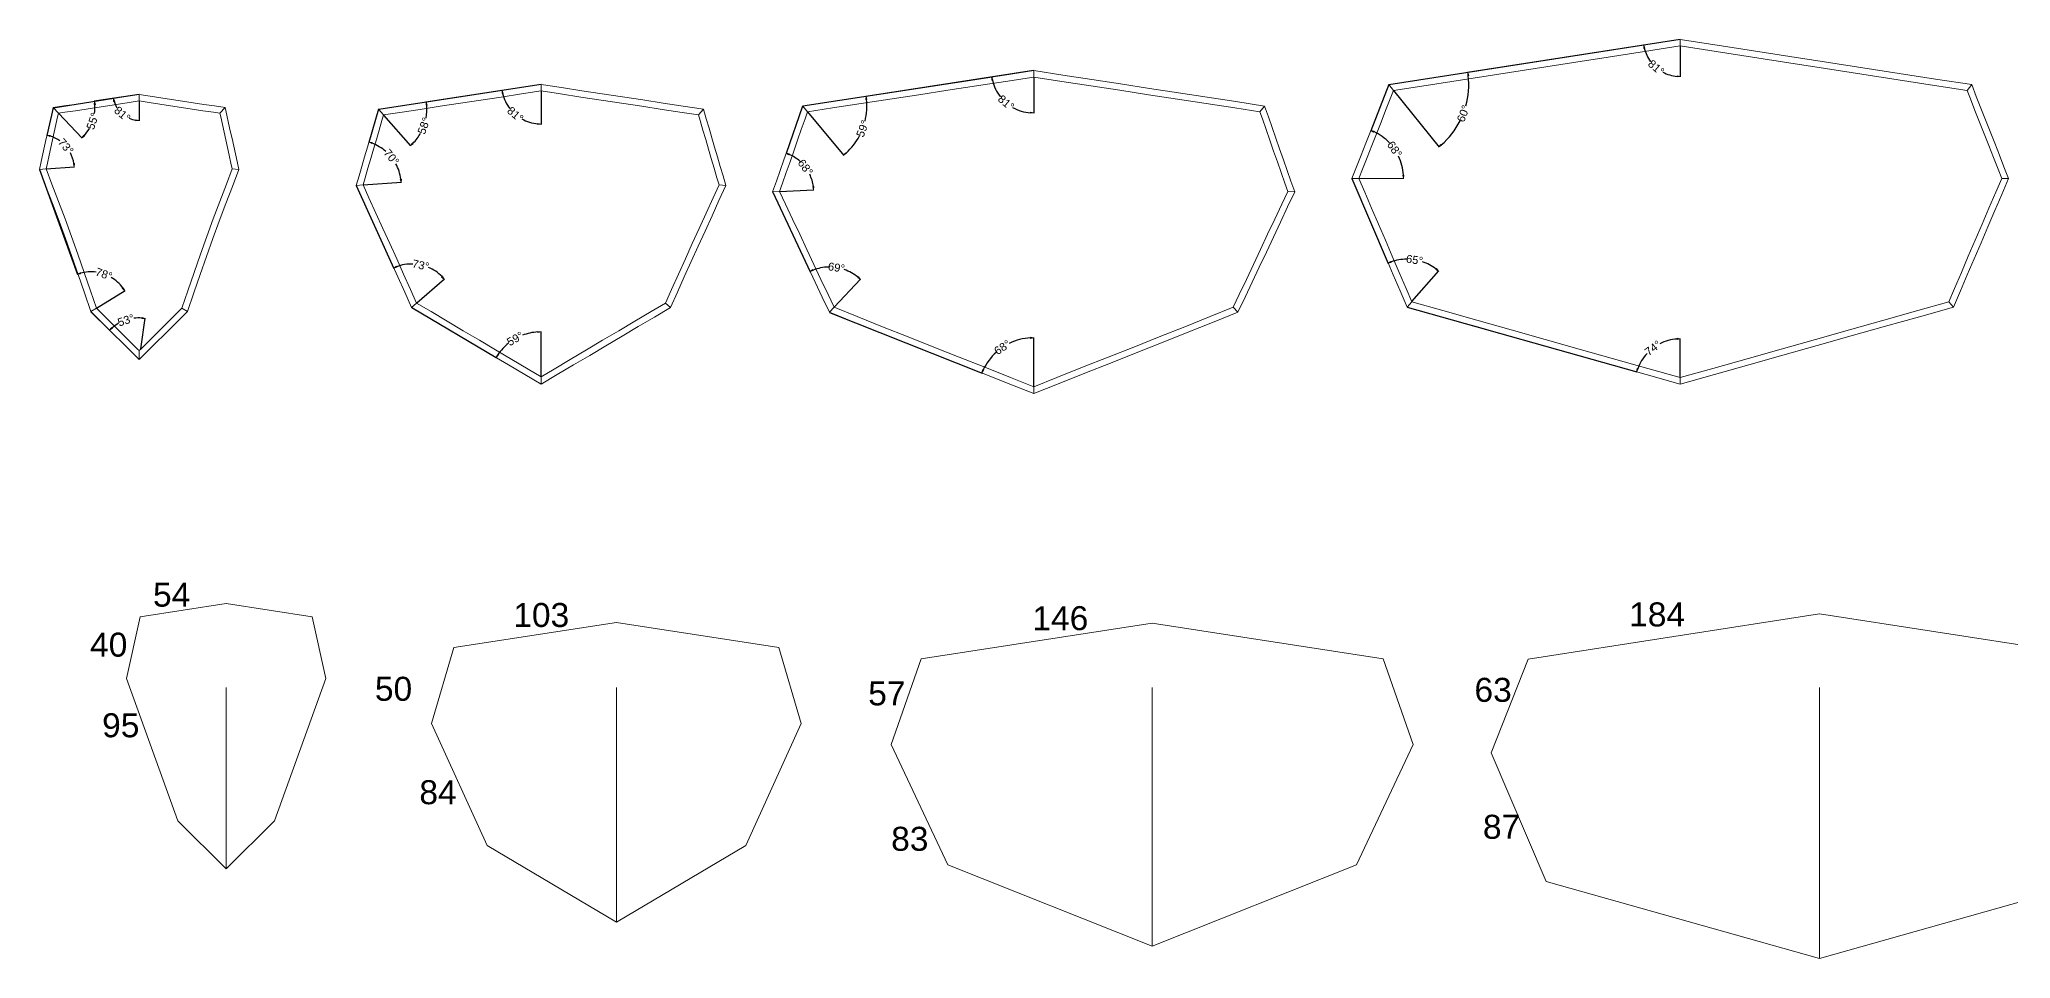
# Model space of a CAD drawing. Header units: millimetres. Extents: x -751 to 39822, y -9875 to 9310.
# Drawn here: x -596 to 636, y 1809 to 2383 of the extents above; entities that cross this region are included whole.
import ezdxf
from ezdxf.enums import TextEntityAlignment as Align

# ---------------------------------------------------------------- set-up
doc = ezdxf.new("R2010")
doc.units = ezdxf.units.MM
doc.header["$MEASUREMENT"] = 0
doc.header["$PDSIZE"] = -5
doc.layers.get('0').update_dxf_attribs({"lineweight": 0})
doc.layers.get('Defpoints').update_dxf_attribs({"lineweight": 0})
doc.layers.add('l', color=3, linetype='Continuous', lineweight=0)
doc.styles.get("Standard").update_dxf_attribs({"font": 'arial.ttf'})
doc.dimstyles.new('angle', dxfattribs={"dimtxt": 5, "dimasz": 2, "dimexe": 0.2, "dimexo": 0.05, "dimgap": 0.09, "dimtad": 0, "dimdec": 4, "dimzin": 0, "dimdsep": 46, "dimtxsty": 'Standard', "dimblk": 'VDDIM_DEFAULT', "dimcen": 0.09, "dimclre": 256, "dimclrt": 256, "dimadec": 0, "dimazin": 0, "dimtfac": 1, "dimtdec": 4, "dimtix": 1, "dimtmove": 0, "dimatfit": 3, "dimfxl": 1, "dimtolj": 1, "dimtzin": 0, "dimarcsym": 0})

# ---------------------------------------------------------------- blocks, each defined once
blk = doc.blocks.new('VDDIM_DEFAULT')
at = {"linetype": 'Continuous'}
blk.add_hatch(color=0, dxfattribs=at).paths.add_polyline_path([(0, 0), (-1, -0.1665), (-1, 0.1665)], flags=0)
at = {"color": 0, "linetype": 'Continuous'}
blk.add_lwpolyline([(0, 0), (-1, -0.1665), (-1, 0.1665), (0, 0)], dxfattribs=at)
blk = doc.blocks.new('*D886')
at = {"lineweight": -2}
for p, q in [((259.1, 2216), (402.7, 2175.5)), ((429.8, 2172), (429.8, 2196.4))]:
    blk.add_line(p, q, dxfattribs=at)
at = {"color": 0, "lineweight": -2}
for start, end in [(94.0433, 117.0277), (137.213, 160.1974)]:
    blk.add_arc((429.8, 2167.8), 28.3, start, end, dxfattribs=at)
at = {"layer": 'Defpoints', "color": 0}
for p in [(259, 2216), (417.9, 2193.6), (429.8, 2172), (429.8, 2167.8)]:
    blk.add_point(p, dxfattribs=at)
at = {"color": 0, "lineweight": -2, "xscale": 2, "yscale": 2, "zscale": 2}
for p, rotation in [((429.8, 2196.2), 2.021666070224687), ((402.5, 2175.5), 252.2190485807874)]:
    blk.add_blockref('VDDIM_DEFAULT', p, dxfattribs=dict(at, rotation=rotation))
at = {"insert": (412.7, 2190.4), "char_height": 5, "attachment_point": 5, "rotation": 37.1204}
blk.add_mtext('\\A1;74%%d', dxfattribs=at)
blk = doc.blocks.new('*D887')
at = {"lineweight": -2}
for p, q in [((224.6, 2296.3), (247.3, 2243.3)), ((262, 2219.4), (278.9, 2238.6))]:
    blk.add_line(p, q, dxfattribs=at)
at = {"color": 0, "lineweight": -2}
for start, end in [(90.5693, 109.3514), (52.5159, 71.2979)]:
    blk.add_arc((259, 2216), 29.9, start, end, dxfattribs=at)
at = {"layer": 'Defpoints', "color": 0}
for p in [(224.6, 2296.3), (269.1, 2244.1), (261.9, 2219.3), (259, 2216)]:
    blk.add_point(p, dxfattribs=at)
at = {"color": 0, "lineweight": -2, "xscale": 2, "yscale": 2, "zscale": 2}
for p, rotation in [((247.2, 2243.5), 201.2688257662726), ((278.7, 2238.5), 320.5984227469011)]:
    blk.add_blockref('VDDIM_DEFAULT', p, dxfattribs=dict(at, rotation=rotation))
at = {"insert": (263.7, 2245.5), "char_height": 5, "attachment_point": 5, "rotation": 350.9336}
blk.add_mtext('\\A1;65%%d', dxfattribs=at)
blk = doc.blocks.new('*D888')
at = {"lineweight": -2}
for p, q in [((247.6, 2355), (236.3, 2326.2)), ((229, 2296.4), (257, 2296.5))]:
    blk.add_line(p, q, dxfattribs=at)
at = {"color": 0, "lineweight": -2}
for start, end in [(43.3028, 64.9605), (3.798, 25.4558)]:
    blk.add_arc((224.6, 2296.4), 32.3, start, end, dxfattribs=at)
at = {"layer": 'Defpoints', "color": 0}
for p in [(247.7, 2355), (254.3, 2309), (224.6, 2296.4), (228.9, 2296.4)]:
    blk.add_point(p, dxfattribs=at)
at = {"color": 0, "lineweight": -2, "xscale": 2, "yscale": 2, "zscale": 2}
for p, rotation in [((236.4, 2326.4), 156.7374301639512), ((256.8, 2296.5), 272.0211386563287)]:
    blk.add_blockref('VDDIM_DEFAULT', p, dxfattribs=dict(at, rotation=rotation))
at = {"insert": (251.2, 2314.6), "char_height": 5, "attachment_point": 5, "rotation": 304.3793}
blk.add_mtext('\\A1;68%%d', dxfattribs=at)
blk = doc.blocks.new('*D889')
at = {"lineweight": -2}
for p, q in [((429.7, 2383.3), (296.8, 2362.6)), ((250.6, 2351.4), (279, 2315.9))]:
    blk.add_line(p, q, dxfattribs=at)
at = {"color": 0, "lineweight": -2}
for start, end in [(344.516, 6.524), (310.9942, 333.0023)]:
    blk.add_arc((247.7, 2355), 49.9, start, end, dxfattribs=at)
at = {"layer": 'Defpoints', "color": 0}
for p in [(429.8, 2383.3), (247.7, 2355), (250.6, 2351.4), (290.3, 2329.1)]:
    blk.add_point(p, dxfattribs=at)
at = {"color": 0, "lineweight": -2, "xscale": 2, "yscale": 2, "zscale": 2}
for p, rotation in [((297, 2362.7), 97.67298560111125), ((278.8, 2316.1), 219.8453046389427)]:
    blk.add_blockref('VDDIM_DEFAULT', p, dxfattribs=dict(at, rotation=rotation))
at = {"insert": (294.2, 2336.9), "char_height": 5, "attachment_point": 5, "rotation": 68.7591}
blk.add_mtext('\\A1;60%%d', dxfattribs=at)
blk = doc.blocks.new('*D890')
at = {"lineweight": -2}
for p, q in [((247.7, 2355.1), (407.1, 2379.8)), ((429.8, 2379.2), (429.8, 2359.9))]:
    blk.add_line(p, q, dxfattribs=at)
at = {"color": 0, "lineweight": -2}
for start, end in [(193.7552, 216.9686), (241.8399, 265.0533)]:
    blk.add_arc((429.8, 2383.3), 23.2, start, end, dxfattribs=at)
at = {"layer": 'Defpoints', "color": 0}
for p in [(429.8, 2383.3), (429.8, 2379.2), (411, 2369.7), (247.7, 2355.1)]:
    blk.add_point(p, dxfattribs=at)
at = {"color": 0, "lineweight": -2, "xscale": 2, "yscale": 2, "zscale": 2}
for p, rotation in [((406.9, 2379.7), 101.2818675334324), ((429.8, 2360.1), 357.5266339574594)]:
    blk.add_blockref('VDDIM_DEFAULT', p, dxfattribs=dict(at, rotation=rotation))
at = {"insert": (414.7, 2365.7), "char_height": 5, "attachment_point": 5, "rotation": 319.4043}
blk.add_mtext('\\A1;81%%d', dxfattribs=at)
blk = doc.blocks.new('*D891')
at = {"lineweight": -2}
for p, q in [((-118.6, 2341.7), (-0.3, 2359.8)), ((25.7, 2359.7), (25.7, 2337.2))]:
    blk.add_line(p, q, dxfattribs=at)
at = {"color": 0, "lineweight": -2}
for start, end in [(193.0609, 218.4948), (240.2345, 265.6684)]:
    blk.add_arc((25.7, 2363.8), 26.5, start, end, dxfattribs=at)
at = {"layer": 'Defpoints', "color": 0}
for p in [(25.7, 2363.8), (25.7, 2359.8), (-118.7, 2341.7), (4.2, 2348.3)]:
    blk.add_point(p, dxfattribs=at)
at = {"color": 0, "lineweight": -2, "xscale": 2, "yscale": 2, "zscale": 2}
for p, rotation in [((-0.5, 2359.8), 100.8951077159723), ((25.7, 2337.4), 357.8341974337632)]:
    blk.add_blockref('VDDIM_DEFAULT', p, dxfattribs=dict(at, rotation=rotation))
at = {"insert": (8.4, 2343.7), "char_height": 5, "attachment_point": 5, "rotation": 319.3647}
blk.add_mtext('\\A1;81%%d', dxfattribs=at)
blk = doc.blocks.new('*D892')
at = {"lineweight": -2}
for p, q in [((25.6, 2363.8), (-79.3, 2347.7)), ((-115.6, 2338), (-92.9, 2310.7))]:
    blk.add_line(p, q, dxfattribs=at)
at = {"color": 0, "lineweight": -2}
for start, end in [(346.3867, 5.8679), (312.5984, 332.0796)]:
    blk.add_arc((-118.7, 2341.7), 40.1, start, end, dxfattribs=at)
at = {"layer": 'Defpoints', "color": 0}
for p in [(25.7, 2363.8), (-118.7, 2341.7), (-115.7, 2338.1), (-84.2, 2321.3)]:
    blk.add_point(p, dxfattribs=at)
at = {"color": 0, "lineweight": -2, "xscale": 2, "yscale": 2, "zscale": 2}
for p, rotation in [((-79.1, 2347.7), 97.29858307665313), ((-93.1, 2310.9), 221.1676740365436)]:
    blk.add_blockref('VDDIM_DEFAULT', p, dxfattribs=dict(at, rotation=rotation))
at = {"insert": (-81.2, 2327.5), "char_height": 5, "attachment_point": 5, "rotation": 69.2331}
blk.add_mtext('\\A1;59%%d', dxfattribs=at)
blk = doc.blocks.new('*D893')
at = {"lineweight": -2}
for p, q in [((-118.7, 2341.6), (-129.1, 2311.9)), ((-133.1, 2288.2), (-111.7, 2289.3))]:
    blk.add_line(p, q, dxfattribs=at)
at = {"color": 0, "lineweight": -2}
for start, end in [(48.1211, 66.2277), (7.4347, 25.5413)]:
    blk.add_arc((-137.4, 2288), 25.6, start, end, dxfattribs=at)
at = {"layer": 'Defpoints', "color": 0}
for p in [(-118.7, 2341.7), (-114.4, 2299), (-137.4, 2288), (-133.1, 2288.2)]:
    blk.add_point(p, dxfattribs=at)
at = {"color": 0, "lineweight": -2, "xscale": 2, "yscale": 2, "zscale": 2}
for p, rotation in [((-129, 2312.1), 158.4705869668791), ((-111.9, 2289.3), 275.1918532007385)]:
    blk.add_blockref('VDDIM_DEFAULT', p, dxfattribs=dict(at, rotation=rotation))
at = {"insert": (-117, 2303.3), "char_height": 5, "attachment_point": 5, "rotation": 306.8312}
blk.add_mtext('\\A1;68%%d', dxfattribs=at)
blk = doc.blocks.new('*D894')
at = {"lineweight": -2}
for p, q in [((-137.4, 2287.9), (-114, 2238.1)), ((-99, 2215.9), (-82.5, 2233.5))]:
    blk.add_line(p, q, dxfattribs=at)
at = {"color": 0, "lineweight": -2}
for start, end in [(91.1649, 111.1734), (50.777, 70.7855)]:
    blk.add_arc((-102, 2212.7), 28.3, start, end, dxfattribs=at)
at = {"layer": 'Defpoints', "color": 0}
for p in [(-137.4, 2288), (-92.1, 2239.2), (-102, 2212.7), (-99.1, 2215.9)]:
    blk.add_point(p, dxfattribs=at)
at = {"color": 0, "lineweight": -2, "xscale": 2, "yscale": 2, "zscale": 2}
for p, rotation in [((-114.1, 2238.3), 203.2000404636892), ((-82.6, 2233.3), 318.7503984165346)]:
    blk.add_blockref('VDDIM_DEFAULT', p, dxfattribs=dict(at, rotation=rotation))
at = {"insert": (-97.6, 2240.7), "char_height": 5, "attachment_point": 5, "rotation": 350.9752}
blk.add_mtext('\\A1;69%%d', dxfattribs=at)
blk = doc.blocks.new('*D895')
at = {"lineweight": -2}
for p, q in [((-102, 2212.7), (-6.6, 2174.7)), ((25.7, 2166.3), (25.7, 2197))]:
    blk.add_line(p, q, dxfattribs=at)
at = {"color": 0, "lineweight": -2}
for start, end in [(93.2847, 115.9018), (132.388, 155.0051)]:
    blk.add_arc((25.7, 2161.9), 34.9, start, end, dxfattribs=at)
at = {"layer": 'Defpoints', "color": 0}
for p in [(-102, 2212.7), (12.2, 2194.1), (25.7, 2166.2), (25.7, 2161.9)]:
    blk.add_point(p, dxfattribs=at)
at = {"color": 0, "lineweight": -2, "xscale": 2, "yscale": 2, "zscale": 2}
for p, rotation in [((25.7, 2196.8), 1.642345742712249), ((-6.7, 2174.8), 246.6474141311955)]:
    blk.add_blockref('VDDIM_DEFAULT', p, dxfattribs=dict(at, rotation=rotation))
at = {"insert": (6.1, 2190.8), "char_height": 5, "attachment_point": 5, "rotation": 34.1449}
blk.add_mtext('\\A1;68%%d', dxfattribs=at)
blk = doc.blocks.new('*D896')
at = {"lineweight": -2}
for p, q in [((-363, 2215.7), (-310.2, 2184.4)), ((-282.2, 2172.5), (-282.2, 2200.7))]:
    blk.add_line(p, q, dxfattribs=at)
at = {"color": 0, "lineweight": -2}
for start, end in [(128.4482, 145.8462), (93.5047, 110.9027)]:
    blk.add_arc((-282.2, 2167.8), 32.7, start, end, dxfattribs=at)
at = {"layer": 'Defpoints', "color": 0}
for p in [(-363.1, 2215.7), (-293.3, 2198.6), (-282.2, 2172.5), (-282.2, 2167.8)]:
    blk.add_point(p, dxfattribs=at)
at = {"color": 0, "lineweight": -2, "xscale": 2, "yscale": 2, "zscale": 2}
for p, rotation in [((-282.2, 2200.5), 1.752355205366399), ((-310.3, 2184.5), 237.5985743937325)]:
    blk.add_blockref('VDDIM_DEFAULT', p, dxfattribs=dict(at, rotation=rotation))
at = {"insert": (-298.4, 2196.2), "char_height": 5, "attachment_point": 5, "rotation": 29.6755}
blk.add_mtext('\\A1;59%%d', dxfattribs=at)
blk = doc.blocks.new('*D897')
at = {"lineweight": -2}
for p, q in [((-397.7, 2292), (-374.2, 2240.2)), ((-359.9, 2218.6), (-342.6, 2233.7))]:
    blk.add_line(p, q, dxfattribs=at)
at = {"color": 0, "lineweight": -2}
for start, end in [(88.3368, 110.1683), (45.3507, 67.1822)]:
    blk.add_arc((-363.1, 2215.8), 27.1, start, end, dxfattribs=at)
at = {"layer": 'Defpoints', "color": 0}
for p in [(-397.7, 2292), (-351.9, 2240.4), (-359.9, 2218.5), (-363.1, 2215.8)]:
    blk.add_point(p, dxfattribs=at)
at = {"color": 0, "lineweight": -2, "xscale": 2, "yscale": 2, "zscale": 2}
for p, rotation in [((-374.3, 2240.4), 202.2859811904228), ((-342.7, 2233.5), 313.2330009697216)]:
    blk.add_blockref('VDDIM_DEFAULT', p, dxfattribs=dict(at, rotation=rotation))
at = {"insert": (-357.4, 2242.2), "char_height": 5, "attachment_point": 5, "rotation": 347.7595}
blk.add_mtext('\\A1;73%%d', dxfattribs=at)
blk = doc.blocks.new('*D898')
at = {"lineweight": -2}
for p, q in [((-383.7, 2339.6), (-389.8, 2318.9)), ((-393.4, 2292.3), (-369.4, 2294))]:
    blk.add_line(p, q, dxfattribs=at)
at = {"color": 0, "lineweight": -2}
for start, end in [(48.9755, 69.5379), (8.1328, 28.6951)]:
    blk.add_arc((-397.7, 2292), 28.2, start, end, dxfattribs=at)
at = {"layer": 'Defpoints', "color": 0}
for p in [(-383.7, 2339.6), (-372.6, 2304.9), (-397.7, 2292), (-393.5, 2292.3)]:
    blk.add_point(p, dxfattribs=at)
at = {"color": 0, "lineweight": -2, "xscale": 2, "yscale": 2, "zscale": 2}
for p, rotation in [((-389.7, 2319.1), 161.568991017956), ((-369.6, 2294), 276.1016682241433)]:
    blk.add_blockref('VDDIM_DEFAULT', p, dxfattribs=dict(at, rotation=rotation))
at = {"insert": (-375.7, 2309.7), "char_height": 5, "attachment_point": 5, "rotation": 308.8353}
blk.add_mtext('\\A1;70%%d', dxfattribs=at)
blk = doc.blocks.new('*D899')
at = {"lineweight": -2}
for p, q in [((-282.2, 2355.1), (-354.1, 2344.1)), ((-380.6, 2336), (-363.7, 2316.7))]:
    blk.add_line(p, q, dxfattribs=at)
at = {"color": 0, "lineweight": -2}
for start, end in [(349.4485, 4.9067), (314.9685, 330.4267)]:
    blk.add_arc((-383.7, 2339.6), 30.2, start, end, dxfattribs=at)
at = {"layer": 'Defpoints', "color": 0}
for p in [(-282.2, 2355.2), (-383.7, 2339.6), (-380.6, 2336), (-357.5, 2324.7)]:
    blk.add_point(p, dxfattribs=at)
at = {"color": 0, "lineweight": -2, "xscale": 2, "yscale": 2, "zscale": 2}
for p, rotation in [((-353.9, 2344.2), 96.8051975344098), ((-363.8, 2316.9), 223.0699696624214)]:
    blk.add_blockref('VDDIM_DEFAULT', p, dxfattribs=dict(at, rotation=rotation))
at = {"insert": (-355.4, 2329.3), "char_height": 5, "attachment_point": 5, "rotation": 69.9376}
blk.add_mtext('\\A1;58%%d', dxfattribs=at)
blk = doc.blocks.new('*D900')
at = {"lineweight": -2}
for p, q in [((-383.6, 2339.7), (-306.4, 2351.5)), ((-282.2, 2351.1), (-282.2, 2330.2))]:
    blk.add_line(p, q, dxfattribs=at)
at = {"color": 0, "lineweight": -2}
for start, end in [(193.3126, 217.7005), (240.978, 265.3659)]:
    blk.add_arc((-282.2, 2355.2), 24.7, start, end, dxfattribs=at)
at = {"layer": 'Defpoints', "color": 0}
for p in [(-282.2, 2355.2), (-302.3, 2340.7), (-282.2, 2351.1), (-383.7, 2339.7)]:
    blk.add_point(p, dxfattribs=at)
at = {"color": 0, "lineweight": -2, "xscale": 2, "yscale": 2, "zscale": 2}
for p, rotation in [((-306.6, 2351.4), 100.9955234095596), ((-282.2, 2330.4), 357.6829553810598)]:
    blk.add_blockref('VDDIM_DEFAULT', p, dxfattribs=dict(at, rotation=rotation))
at = {"insert": (-298.3, 2336.4), "char_height": 5, "attachment_point": 5, "rotation": 319.3392}
blk.add_mtext('\\A1;81%%d', dxfattribs=at)
blk = doc.blocks.new('*D901')
at = {"lineweight": -2}
for p, q in [((-587.1, 2340.6), (-549.2, 2346.5)), ((-533.4, 2344.8), (-533.4, 2332.4))]:
    blk.add_line(p, q, dxfattribs=at)
at = {"color": 0, "lineweight": -2}
for start, end in [(195.776, 211.4659), (247.2504, 262.9403)]:
    blk.add_arc((-533.4, 2348.9), 16.2, start, end, dxfattribs=at)
at = {"layer": 'Defpoints', "color": 0}
for p in [(-587.1, 2340.6), (-533.4, 2348.9), (-533.4, 2344.8), (-546.5, 2339.4)]:
    blk.add_point(p, dxfattribs=at)
at = {"color": 0, "lineweight": -2, "xscale": 2, "yscale": 2, "zscale": 2}
for p, rotation in [((-549.4, 2346.4), 102.246150507526), ((-533.4, 2332.6), 356.4701375616183)]:
    blk.add_blockref('VDDIM_DEFAULT', p, dxfattribs=dict(at, rotation=rotation))
at = {"insert": (-543.9, 2336.6), "char_height": 5, "attachment_point": 5, "rotation": 319.3581}
blk.add_mtext('\\A1;81%%d', dxfattribs=at)
blk = doc.blocks.new('*D902')
at = {"lineweight": -2}
for p, q in [((-533.4, 2348.9), (-561.5, 2344.6)), ((-583.8, 2337.1), (-569, 2321.5))]:
    blk.add_line(p, q, dxfattribs=at)
at = {"color": 0, "lineweight": -2}
for start, end in [(352.1631, 4.3358), (318.0135, 330.1862)]:
    blk.add_arc((-587.2, 2340.6), 26.2, start, end, dxfattribs=at)
at = {"layer": 'Defpoints', "color": 0}
for p in [(-587.2, 2340.6), (-533.4, 2348.9), (-583.8, 2337.1), (-564.1, 2328.3)]:
    blk.add_point(p, dxfattribs=at)
at = {"color": 0, "lineweight": -2, "xscale": 2, "yscale": 2, "zscale": 2}
for p, rotation in [((-561.3, 2344.6), 96.52603250355062), ((-569.1, 2321.7), 225.8232566353634)]:
    blk.add_blockref('VDDIM_DEFAULT', p, dxfattribs=dict(at, rotation=rotation))
at = {"insert": (-562.4, 2332.2), "char_height": 5, "attachment_point": 5, "rotation": 71.1746}
blk.add_mtext('\\A1;55%%d', dxfattribs=at)
blk = doc.blocks.new('*D903')
at = {"lineweight": -2}
for p, q in [((-587.2, 2340.6), (-591, 2323.2)), ((-591.5, 2302.4), (-573.7, 2303.7))]:
    blk.add_line(p, q, dxfattribs=at)
at = {"color": 0, "lineweight": -2}
for start, end in [(54.0282, 72.3374), (9.4755, 27.7848)]:
    blk.add_arc((-595.7, 2302.1), 21.9, start, end, dxfattribs=at)
at = {"layer": 'Defpoints', "color": 0}
for p in [(-587.2, 2340.6), (-576.5, 2312.6), (-595.7, 2302.1), (-591.5, 2302.4)]:
    blk.add_point(p, dxfattribs=at)
at = {"color": 0, "lineweight": -2, "xscale": 2, "yscale": 2, "zscale": 2}
for p, rotation in [((-591, 2323.4), 164.9568002865139), ((-573.9, 2303.7), 276.8561101076006)]:
    blk.add_blockref('VDDIM_DEFAULT', p, dxfattribs=dict(at, rotation=rotation))
at = {"insert": (-579.2, 2316.4), "char_height": 5, "attachment_point": 5, "rotation": 310.9065}
blk.add_mtext('\\A1;73%%d', dxfattribs=at)
blk = doc.blocks.new('*D904')
at = {"lineweight": -2}
for p, q in [((-595.7, 2302), (-571.9, 2236.3)), ((-560, 2215.3), (-542.2, 2226.3))]:
    blk.add_line(p, q, dxfattribs=at)
at = {"color": 0, "lineweight": -2}
for start, end in [(82.3749, 105.2697), (36.4308, 59.3255)]:
    blk.add_arc((-563.5, 2213.1), 24.9, start, end, dxfattribs=at)
at = {"layer": 'Defpoints', "color": 0}
for p in [(-595.7, 2302.1), (-550.3, 2234.2), (-563.5, 2213.1), (-560, 2215.3)]:
    blk.add_point(p, dxfattribs=at)
at = {"color": 0, "lineweight": -2, "xscale": 2, "yscale": 2, "zscale": 2}
for p, rotation in [((-572, 2236.5), 197.5747151863174), ((-542.4, 2226.2), 304.125746663378)]:
    blk.add_blockref('VDDIM_DEFAULT', p, dxfattribs=dict(at, rotation=rotation))
at = {"insert": (-555.4, 2236.6), "char_height": 5, "attachment_point": 5, "rotation": 340.8502}
blk.add_mtext('\\A1;78%%d', dxfattribs=at)
blk = doc.blocks.new('*D905')
at = {"lineweight": -2}
for p, q in [((-563.5, 2213.1), (-551.7, 2201.4)), ((-532.4, 2189.8), (-529.6, 2209.1))]:
    blk.add_line(p, q, dxfattribs=at)
at = {"color": 0, "lineweight": -2}
for start, end in [(119.4537, 130.7624), (86.0759, 97.3846)]:
    blk.add_arc((-533.4, 2183.1), 26.1, start, end, dxfattribs=at)
at = {"layer": 'Defpoints', "color": 0}
for p in [(-563.5, 2213.1), (-537.7, 2208.8), (-533.4, 2183.1), (-532.4, 2189.7)]:
    blk.add_point(p, dxfattribs=at)
at = {"color": 0, "lineweight": -2, "xscale": 2, "yscale": 2, "zscale": 2}
for p, rotation in [((-529.6, 2208.9), 353.8765862413022), ((-551.8, 2201.5), 222.9617163433673)]:
    blk.add_blockref('VDDIM_DEFAULT', p, dxfattribs=dict(at, rotation=rotation))
at = {"insert": (-541.6, 2207.8), "char_height": 5, "attachment_point": 5, "rotation": 18.4192}
blk.add_mtext('\\A1;53%%d', dxfattribs=at)

msp = doc.modelspace()

# ---------------------------------------------------------------- linework, layer by layer
for p, q in [((407.43004, 2375.76094), (429.78585, 2379.23141)), ((429.78585, 2379.23141), (452.14166, 2375.76094)), ((339.1012, 2365.15515), (361.8571, 2368.68698)), ((361.8571, 2368.68698), (384.63333, 2372.22224)), ((384.63333, 2372.22224), (407.43004, 2375.76094)), ((452.14166, 2375.76094), (474.93837, 2372.22224)), ((474.93837, 2372.22224), (497.7146, 2368.68698)), ((497.7146, 2368.68698), (520.4705, 2365.15515)), ((-10.0233, 2354.28657), (-28.072, 2351.51525)), ((8.04307, 2357.06068), (-10.0233, 2354.28657)), ((25.67893, 2359.76875), (8.04307, 2357.06068)), ((43.3148, 2357.06068), (25.67893, 2359.76875)), ((61.38116, 2354.28657), (43.3148, 2357.06068)), ((79.42993, 2351.51524), (61.38116, 2354.28657)), ((250.55224, 2351.41429), (270.95574, 2354.58015)), ((270.95574, 2354.58015), (293.65069, 2358.10173)), ((293.65069, 2358.10173), (316.36562, 2361.62673)), ((316.36562, 2361.62673), (339.1012, 2365.15515)), ((520.4705, 2365.15515), (543.20608, 2361.62673)), ((543.20608, 2361.62673), (565.92101, 2358.10173)), ((565.92101, 2358.10173), (588.61596, 2354.58015)), ((588.61596, 2354.58015), (609.01946, 2351.41429)), ((-559.7455, 2340.79399), (-566.45308, 2339.76564)), ((-553.03231, 2341.82321), (-559.7455, 2340.79399)), ((-546.31326, 2342.85332), (-553.03231, 2341.82321)), ((-539.58852, 2343.88424), (-546.31326, 2342.85332)), ((-533.36072, 2344.83906), (-539.58852, 2343.88424)), ((-527.13292, 2343.88424), (-533.36072, 2344.83906)), ((-520.40817, 2342.85332), (-527.13292, 2343.88424)), ((-513.68917, 2341.82321), (-520.40817, 2342.85332)), ((-506.97602, 2340.794), (-513.68917, 2341.82321)), ((-500.26836, 2339.76564), (-506.97602, 2340.794)), ((-345.1793, 2341.46369), (-357.83251, 2339.52662)), ((-332.51432, 2343.40256), (-345.1793, 2341.46369)), ((-319.83757, 2345.3432), (-332.51432, 2343.40256)), ((-307.14889, 2347.28566), (-319.83757, 2345.3432)), ((-294.44853, 2349.22993), (-307.14889, 2347.28566)), ((-282.19447, 2351.10585), (-294.44853, 2349.22993)), ((-269.94044, 2349.22993), (-282.19447, 2351.10585)), ((-257.2401, 2347.28566), (-269.94044, 2349.22993)), ((-244.55146, 2345.34321), (-257.2401, 2347.28566)), ((-231.87462, 2343.40256), (-244.55146, 2345.34321)), ((-219.20973, 2341.4637), (-231.87462, 2343.40256)), ((-206.55642, 2339.52662), (-219.20973, 2341.4637)), ((-82.11412, 2343.21741), (-100.09361, 2340.45687)), ((-64.11751, 2345.98065), (-82.11412, 2343.21741)), ((-46.10351, 2348.74657), (-64.11751, 2345.98065)), ((-28.072, 2351.51525), (-46.10351, 2348.74657)), ((97.46137, 2348.74657), (79.42993, 2351.51524)), ((115.47539, 2345.98065), (97.46137, 2348.74657)), ((133.47197, 2343.21742), (115.47539, 2345.98065)), ((151.45147, 2340.45687), (133.47197, 2343.21742)), ((245.63967, 2338.89919), (248.51684, 2346.22778)), ((248.51684, 2346.22778), (250.55224, 2351.41429)), ((609.01946, 2351.41429), (611.05486, 2346.22778)), ((611.05486, 2346.22778), (613.93203, 2338.89919)), ((-585.35985, 2330.16831), (-586.42393, 2325.35301)), ((-584.29917, 2334.9773), (-585.35985, 2330.16831)), ((-583.83144, 2337.10127), (-584.29917, 2334.9773)), ((-579.85121, 2337.71149), (-583.83144, 2337.10127)), ((-573.15494, 2338.73814), (-579.85121, 2337.71149)), ((-566.45308, 2339.76564), (-573.15494, 2338.73814)), ((-493.56648, 2338.73814), (-500.26836, 2339.76564)), ((-486.87019, 2337.71149), (-493.56648, 2338.73814)), ((-482.89, 2337.10127), (-486.87019, 2337.71149)), ((-482.42228, 2334.9773), (-482.89, 2337.10127)), ((-481.3616, 2330.16831), (-482.42228, 2334.9773)), ((-480.29751, 2325.35301), (-481.3616, 2330.16831)), ((-381.61401, 2332.54715), (-383.35954, 2326.60586)), ((-380.5877, 2336.04299), (-381.61401, 2332.54715)), ((-370.47398, 2337.59132), (-380.5877, 2336.04299)), ((-357.83251, 2339.52662), (-370.47398, 2337.59132)), ((-193.91532, 2337.59138), (-206.55642, 2339.52662)), ((-183.80124, 2336.04299), (-193.91532, 2337.59138)), ((-182.77494, 2332.54715), (-183.80124, 2336.04299)), ((-181.02941, 2326.60586), (-182.77494, 2332.54715)), ((-117.2274, 2333.63152), (-119.57066, 2326.92673)), ((-115.67911, 2338.06392), (-117.2274, 2333.63152)), ((-100.09361, 2340.45687), (-115.67911, 2338.06392)), ((167.03697, 2338.06392), (151.45147, 2340.45687)), ((168.58527, 2333.63152), (167.03697, 2338.06392)), ((170.92853, 2326.92673), (168.58527, 2333.63152)), ((239.87891, 2324.23398), (242.76031, 2331.56797)), ((242.76031, 2331.56797), (245.63967, 2338.89919)), ((613.93203, 2338.89919), (616.81139, 2331.56797)), ((616.81139, 2331.56797), (619.69279, 2324.23398)), ((-587.4912, 2320.53167), (-588.56152, 2315.70419)), ((-586.42393, 2325.35301), (-587.4912, 2320.53167)), ((-479.23024, 2320.53167), (-480.29751, 2325.35301)), ((-478.15992, 2315.70419), (-479.23024, 2320.53167)), ((-385.10711, 2320.66144), (-386.85706, 2314.71395)), ((-383.35954, 2326.60586), (-385.10711, 2320.66144)), ((-179.28183, 2320.66144), (-181.02941, 2326.60586)), ((-177.53188, 2314.71395), (-179.28183, 2320.66144)), ((-121.9158, 2320.21953), (-124.26315, 2313.50991)), ((-119.57066, 2326.92673), (-121.9158, 2320.21953)), ((173.27367, 2320.21953), (170.92853, 2326.92673)), ((175.62102, 2313.50991), (173.27367, 2320.21953)), ((234.10915, 2309.55781), (236.99512, 2316.89725)), ((236.99512, 2316.89725), (239.87891, 2324.23398)), ((619.69279, 2324.23398), (622.57658, 2316.89725)), ((622.57658, 2316.89725), (625.46255, 2309.55781)), ((-590.71184, 2306.03068), (-591.52895, 2302.36433)), ((-589.63507, 2310.87048), (-590.71184, 2306.03068)), ((-588.56152, 2315.70419), (-589.63507, 2310.87048)), ((-477.08637, 2310.87048), (-478.15992, 2315.70419)), ((-476.0096, 2306.03068), (-477.08637, 2310.87048)), ((-475.19249, 2302.36433), (-476.0096, 2306.03068)), ((-388.60901, 2308.76352), (-390.36301, 2302.80995)), ((-386.85706, 2314.71395), (-388.60901, 2308.76352)), ((-175.77993, 2308.76352), (-177.53188, 2314.71395)), ((-174.02594, 2302.80995), (-175.77993, 2308.76352)), ((-126.61252, 2306.79796), (-128.96391, 2300.08361)), ((-124.26315, 2313.50991), (-126.61252, 2306.79796)), ((177.97039, 2306.79796), (175.62102, 2313.50991)), ((180.32178, 2300.08361), (177.97039, 2306.79796)), ((231.22099, 2302.21573), (234.10915, 2309.55781)), ((625.46255, 2309.55781), (628.35071, 2302.21573)), ((-591.52895, 2302.36433), (-587.86148, 2292.82888)), ((-587.86148, 2292.82888), (-583.77485, 2282.05489)), ((-482.94659, 2282.05489), (-478.85996, 2292.82888)), ((-478.85996, 2292.82888), (-475.19249, 2302.36433)), ((-392.11922, 2296.85326), (-393.4541, 2292.32902)), ((-393.4541, 2292.32902), (-389.73218, 2284.19208)), ((-390.36301, 2302.80995), (-392.11922, 2296.85326)), ((-174.65676, 2284.19208), (-170.93485, 2292.32902)), ((-172.26972, 2296.85326), (-174.02594, 2302.80995)), ((-170.93485, 2292.32902), (-172.26972, 2296.85326)), ((-131.31718, 2293.36687), (-133.1307, 2288.19371)), ((-128.96391, 2300.08361), (-131.31718, 2293.36687)), ((182.67505, 2293.36687), (180.32178, 2300.08361)), ((184.48857, 2288.19371), (182.67505, 2293.36687)), ((228.93262, 2296.40036), (231.22099, 2302.21573)), ((232.58572, 2287.8723), (228.93262, 2296.40036)), ((630.63908, 2296.40036), (626.98579, 2287.8719)), ((628.35071, 2302.21573), (630.63908, 2296.40036)), ((-583.77485, 2282.05489), (-579.7075, 2271.16565)), ((-487.01395, 2271.16565), (-482.94659, 2282.05489)), ((-389.73218, 2284.19208), (-385.39029, 2274.68257)), ((-178.99865, 2274.68257), (-174.65676, 2284.19208)), ((-133.1307, 2288.19371), (-129.39814, 2280.26764)), ((-129.39814, 2280.26764), (-124.96762, 2270.86103)), ((176.32549, 2270.86103), (180.756, 2280.26764)), ((180.756, 2280.26764), (184.48857, 2288.19371)), ((236.88602, 2277.83334), (232.58572, 2287.8723)), ((626.98579, 2287.8719), (622.68567, 2277.83334)), ((-579.7075, 2271.16565), (-575.66121, 2260.14723)), ((-491.06024, 2260.14723), (-487.01395, 2271.16565)), ((-385.39029, 2274.68257), (-381.05206, 2265.16191)), ((-183.33688, 2265.16191), (-178.99865, 2274.68257)), ((-124.96762, 2270.86103), (-120.53708, 2261.45539)), ((171.89495, 2261.45539), (176.32549, 2270.86103)), ((241.1861, 2267.79419), (236.88602, 2277.83334)), ((245.48616, 2257.7549), (241.1861, 2267.79419)), ((618.3856, 2267.79419), (614.08554, 2257.7549)), ((622.68567, 2277.83334), (618.3856, 2267.79419)), ((-575.66121, 2260.14723), (-571.63844, 2248.98243)), ((-495.083, 2248.98243), (-491.06024, 2260.14723)), ((-381.05206, 2265.16191), (-376.71717, 2255.62927)), ((-376.71717, 2255.62927), (-372.3861, 2246.08411)), ((-192.00285, 2246.08411), (-187.67178, 2255.62927)), ((-187.67178, 2255.62927), (-183.33688, 2265.16191)), ((-120.53708, 2261.45539), (-116.10656, 2252.05079)), ((167.46443, 2252.05079), (171.89495, 2261.45539)), ((249.78623, 2247.71542), (245.48616, 2257.7549)), ((614.08554, 2257.7549), (609.78547, 2247.71542)), ((-571.63844, 2248.98243), (-567.64182, 2237.65114)), ((-499.07962, 2237.65114), (-495.083, 2248.98243)), ((-372.3861, 2246.08411), (-368.05885, 2236.52574)), ((-196.3301, 2236.52574), (-192.00285, 2246.08411)), ((-116.10656, 2252.05079), (-111.67587, 2242.64722)), ((-111.67587, 2242.64722), (-107.24516, 2233.24478)), ((158.60302, 2233.24478), (163.03374, 2242.64722)), ((163.03374, 2242.64722), (167.46443, 2252.05079)), ((254.08613, 2237.67577), (249.78623, 2247.71542)), ((609.78547, 2247.71542), (605.48557, 2237.67577)), ((-567.64182, 2237.65114), (-563.67479, 2226.12762)), ((-503.04666, 2226.12762), (-499.07962, 2237.65114)), ((-368.05885, 2236.52574), (-363.73574, 2226.95313)), ((-200.6532, 2226.95313), (-196.3301, 2236.52574)), ((-107.24516, 2233.24478), (-102.81462, 2223.8432)), ((154.17249, 2223.8432), (158.60302, 2233.24478)), ((258.38603, 2227.63596), (254.08613, 2237.67577)), ((605.48557, 2237.67577), (601.18567, 2227.63596)), ((-563.67479, 2226.12762), (-560.04758, 2215.29548)), ((-506.67387, 2215.29548), (-503.04666, 2226.12762)), ((-363.73574, 2226.95313), (-359.93625, 2218.51838)), ((-359.93625, 2218.51838), (-350.95343, 2213.1802)), ((-213.43551, 2213.1802), (-204.4527, 2218.51838)), ((-204.4527, 2218.51838), (-200.6532, 2226.95313)), ((-102.81462, 2223.8432), (-99.05525, 2215.86714)), ((150.41311, 2215.86714), (154.17249, 2223.8432)), ((261.93491, 2219.34941), (258.38603, 2227.63596)), ((281.37823, 2213.8394), (261.93491, 2219.34941)), ((597.63679, 2219.34941), (578.19347, 2213.8394)), ((601.18567, 2227.63596), (597.63679, 2219.34941)), ((-560.04758, 2215.29548), (-556.95776, 2212.21943)), ((-556.95776, 2212.21943), (-553.19412, 2208.47391)), ((-553.19412, 2208.47391), (-549.42704, 2204.72613)), ((-517.2944, 2204.72613), (-513.52732, 2208.47391)), ((-513.52732, 2208.47391), (-509.76368, 2212.21943)), ((-509.76368, 2212.21943), (-506.67387, 2215.29548)), ((-350.95343, 2213.1802), (-340.87478, 2207.19552)), ((-340.87478, 2207.19552), (-330.78445, 2201.20915)), ((-233.6045, 2201.20915), (-223.51416, 2207.19552)), ((-223.51416, 2207.19552), (-213.43551, 2213.1802)), ((-99.05525, 2215.86714), (-84.61873, 2210.09632)), ((-84.61873, 2210.09632), (-68.70368, 2203.74148)), ((120.06155, 2203.74148), (135.9766, 2210.09632)), ((135.9766, 2210.09632), (150.41311, 2215.86714)), ((302.67562, 2207.81097), (281.37823, 2213.8394)), ((323.99227, 2201.7844), (302.67562, 2207.81097)), ((556.89608, 2207.81097), (535.57943, 2201.7844)), ((578.19347, 2213.8394), (556.89608, 2207.81097)), ((-549.42704, 2204.72613), (-545.65699, 2200.97641)), ((-532.39574, 2189.71437), (-528.6153, 2193.4706)), ((-528.6153, 2193.4706), (-524.83822, 2197.22465)), ((-524.83822, 2197.22465), (-521.06445, 2200.97641)), ((-521.06445, 2200.97641), (-517.2944, 2204.72613)), ((-330.78445, 2201.20915), (-320.68276, 2195.22074)), ((-320.68276, 2195.22074), (-310.56939, 2189.23063)), ((-253.81955, 2189.23063), (-243.70618, 2195.22074)), ((-243.70618, 2195.22074), (-233.6045, 2201.20915)), ((-68.70368, 2203.74148), (-52.77122, 2197.38698)), ((-52.77122, 2197.38698), (-36.82132, 2191.03282)), ((88.17919, 2191.03282), (104.12909, 2197.38698)), ((104.12909, 2197.38698), (120.06155, 2203.74148)), ((345.32857, 2195.7597), (323.99227, 2201.7844)), ((366.68421, 2189.73668), (345.32857, 2195.7597)), ((514.24313, 2195.7597), (492.88749, 2189.73668)), ((535.57943, 2201.7844), (514.24313, 2195.7597)), ((-310.56939, 2189.23063), (-300.44465, 2183.23848)), ((-300.44465, 2183.23848), (-290.30826, 2177.24449)), ((-274.08069, 2177.24449), (-263.94429, 2183.23848)), ((-263.94429, 2183.23848), (-253.81955, 2189.23063)), ((-36.82132, 2191.03282), (-20.85395, 2184.67899)), ((-20.85395, 2184.67899), (-4.86931, 2178.32534)), ((56.22718, 2178.32534), (72.21181, 2184.67899)), ((72.21181, 2184.67899), (88.17919, 2191.03282)), ((388.05913, 2183.71536), (366.68421, 2189.73668)), ((409.45353, 2177.69591), (388.05913, 2183.71536)), ((471.51257, 2183.71536), (450.11817, 2177.69591)), ((492.88749, 2189.73668), (471.51257, 2183.71536)), ((-290.30826, 2177.24449), (-282.19447, 2172.45049)), ((-282.19447, 2172.45049), (-274.08069, 2177.24449)), ((-4.86931, 2178.32534), (11.13308, 2171.97202)), ((11.13308, 2171.97202), (25.67893, 2166.20354)), ((25.67893, 2166.20354), (40.22478, 2171.97202)), ((40.22478, 2171.97202), (56.22718, 2178.32534)), ((429.78585, 2171.98208), (409.45353, 2177.69591)), ((450.11817, 2177.69591), (429.78585, 2171.98208))]:
    msp.add_line(p, q)
at = {"linetype": 'ByBlock'}
for p, q in [((429.78585, 2379.23141), (429.78585, 2383.27932)), ((-282.19447, 2351.10585), (-282.19447, 2355.15245)), ((25.67893, 2359.76875), (25.67893, 2363.81564)), ((250.55224, 2351.41429), (247.66818, 2355.01466)), ((609.01946, 2351.41429), (611.90352, 2355.01466)), ((-583.83144, 2337.10127), (-587.14811, 2340.63952)), ((-533.36072, 2344.83906), (-533.36072, 2348.88579)), ((-479.57333, 2340.63952), (-482.89, 2337.10127)), ((-115.67911, 2338.06392), (-118.6625, 2341.65273)), ((167.03697, 2338.06392), (170.02037, 2341.65273)), ((-380.5877, 2336.04299), (-383.7088, 2339.61178)), ((-183.80124, 2336.04299), (-180.68015, 2339.61178)), ((-591.52895, 2302.36433), (-595.69589, 2302.05565)), ((-471.02556, 2302.05565), (-475.19249, 2302.36433)), ((-393.4541, 2292.32902), (-397.71402, 2292.02587)), ((-170.93485, 2292.32902), (-166.67493, 2292.02587)), ((228.93262, 2296.40036), (224.6087, 2296.33588)), ((630.63908, 2296.40036), (634.963, 2296.33588)), ((-133.1307, 2288.19371), (-137.44733, 2287.97134)), ((184.48857, 2288.19371), (188.8052, 2287.97134)), ((-359.93625, 2218.51838), (-363.06486, 2215.7246)), ((-204.4527, 2218.51838), (-201.32408, 2215.7246)), ((261.93491, 2219.34941), (259.00894, 2216.02108)), ((597.63679, 2219.34941), (600.56276, 2216.02108)), ((-563.54016, 2213.12823), (-560.04758, 2215.29548)), ((-503.18128, 2213.12823), (-506.67387, 2215.29548)), ((-99.05525, 2215.86714), (-102.00213, 2212.73738)), ((150.41311, 2215.86714), (153.36, 2212.73738)), ((-533.36072, 2183.11796), (-533.36072, 2188.75587)), ((-282.19447, 2172.45049), (-282.19447, 2167.80445)), ((429.78585, 2171.98208), (429.78585, 2167.82713)), ((25.67893, 2166.20354), (25.67893, 2161.90048))]:
    msp.add_line(p, q, dxfattribs=at)
for points in [[(429.78585, 2383.27932), (452.75525, 2379.7136), (475.55192, 2376.17491), (498.3281, 2372.63965), (521.08396, 2369.10783), (543.8195, 2365.57942), (566.53438, 2362.05442), (589.22928, 2358.53285), (611.90352, 2355.01466), (614.77829, 2347.6893), (617.65527, 2340.36121), (620.53444, 2333.03045), (623.41565, 2325.69696), (626.29923, 2318.36077), (629.185, 2311.02182), (632.07298, 2303.68021), (634.963, 2296.33588), (630.66278, 2286.29713), (626.36256, 2276.25837), (622.06251, 2266.21927), (617.76246, 2256.18001), (613.4624, 2246.14057), (609.16252, 2236.10097), (604.86264, 2226.06119), (600.56276, 2216.02108), (579.28349, 2209.99078), (557.98491, 2203.96201), (536.66703, 2197.9351), (515.3295, 2191.91005), (493.97267, 2185.88669), (472.59654, 2179.86504), (451.20094, 2173.84524), (429.78585, 2167.82713), (408.37076, 2173.84524), (386.97516, 2179.86504), (365.59903, 2185.88669), (344.2422, 2191.91005), (322.90467, 2197.9351), (301.58679, 2203.96201), (280.28821, 2209.99078), (259.00894, 2216.02108), (254.70906, 2226.06119), (250.40918, 2236.10097), (246.10929, 2246.14057), (241.80924, 2256.18001), (237.50919, 2266.21927), (233.20914, 2276.25837), (228.90892, 2286.29713), (224.6087, 2296.33588), (227.49871, 2303.68021), (230.38669, 2311.02182), (233.27247, 2318.36077), (236.15605, 2325.69696), (239.03726, 2333.03045), (241.91643, 2340.36121), (244.7934, 2347.6893), (247.66818, 2355.01466), (270.34242, 2358.53285), (293.03732, 2362.05442), (315.7522, 2365.57942), (338.48774, 2369.10783), (361.2436, 2372.63965), (384.01978, 2376.17491), (406.81645, 2379.7136), (429.78585, 2383.27932)], [(-282.19447, 2355.15245), (-295.05382, 2353.18387), (-307.75416, 2351.2396), (-320.44282, 2349.29714), (-333.11962, 2347.3565), (-345.78457, 2345.41763), (-358.43783, 2343.48056), (-371.07924, 2341.54526), (-383.7088, 2339.61178), (-385.45192, 2333.67429), (-387.19723, 2327.73373), (-388.94458, 2321.79008), (-390.69431, 2315.84336), (-392.44606, 2309.8936), (-394.19984, 2303.94075), (-395.95583, 2297.98482), (-397.71402, 2292.02587), (-393.37028, 2282.52948), (-389.02959, 2273.0226), (-384.69262, 2263.50471), (-380.35905, 2253.97497), (-376.02936, 2244.43287), (-371.70357, 2234.87773), (-367.38202, 2225.30853), (-363.06486, 2215.7246), (-352.9963, 2209.74121), (-342.9164, 2203.75578), (-332.82481, 2197.76867), (-322.72187, 2191.77951), (-312.60726, 2185.78867), (-302.48129, 2179.79579), (-292.34364, 2173.80106), (-282.19447, 2167.80445), (-272.04531, 2173.80106), (-261.90765, 2179.79579), (-251.78169, 2185.78867), (-241.66707, 2191.77951), (-231.56414, 2197.76867), (-221.47255, 2203.75578), (-211.39264, 2209.74121), (-201.32408, 2215.7246), (-197.00693, 2225.30853), (-192.68537, 2234.87773), (-188.35958, 2244.43287), (-184.0299, 2253.97497), (-179.69632, 2263.50471), (-175.35935, 2273.0226), (-171.01866, 2282.52948), (-166.67493, 2292.02587), (-168.43311, 2297.98482), (-170.1891, 2303.94075), (-171.94289, 2309.8936), (-173.69464, 2315.84336), (-175.44436, 2321.79008), (-177.19171, 2327.73373), (-178.93703, 2333.67429), (-180.68015, 2339.61178), (-193.30971, 2341.54526), (-205.95112, 2343.48056), (-218.60438, 2345.41763), (-231.26933, 2347.3565), (-243.94613, 2349.29714), (-256.63478, 2351.2396), (-269.33513, 2353.18387), (-282.19447, 2355.15245)], [(25.67893, 2363.81564), (7.43597, 2361.01434), (-10.63037, 2358.24023), (-28.67911, 2355.46891), (-46.71057, 2352.70024), (-64.72459, 2349.93432), (-82.72116, 2347.17108), (-100.70064, 2344.41054), (-118.6625, 2341.65273), (-121.00354, 2334.95091), (-123.3466, 2328.24668), (-125.69153, 2321.54008), (-128.03866, 2314.83111), (-130.38782, 2308.11975), (-132.73902, 2301.40596), (-135.09207, 2294.68983), (-137.44733, 2287.97134), (-133.01689, 2278.56335), (-128.58628, 2269.15654), (-124.15568, 2259.75075), (-119.72507, 2250.34598), (-115.2943, 2240.94222), (-110.86352, 2231.53965), (-106.43291, 2222.13792), (-102.00213, 2212.73738), (-86.10275, 2206.3818), (-70.18626, 2200.02638), (-54.25233, 2193.6713), (-38.30097, 2187.31656), (-22.33215, 2180.96215), (-6.34607, 2174.60792), (9.65779, 2168.25403), (25.67893, 2161.90048), (41.70008, 2168.25403), (57.70394, 2174.60792), (73.69002, 2180.96215), (89.65883, 2187.31656), (105.6102, 2193.6713), (121.54413, 2200.02638), (137.46062, 2206.3818), (153.36, 2212.73738), (157.79078, 2222.13792), (162.22139, 2231.53965), (166.65216, 2240.94222), (171.08294, 2250.34598), (175.51354, 2259.75075), (179.94415, 2269.15654), (184.37476, 2278.56335), (188.8052, 2287.97134), (186.44994, 2294.68983), (184.09688, 2301.40596), (181.74569, 2308.11975), (179.39653, 2314.83111), (177.0494, 2321.54008), (174.70447, 2328.24668), (172.3614, 2334.95091), (170.02037, 2341.65273), (152.0585, 2344.41054), (134.07903, 2347.17108), (116.08245, 2349.93432), (98.06843, 2352.70024), (80.03697, 2355.46891), (61.98824, 2358.24023), (43.9219, 2361.01434), (25.67893, 2363.81564)], [(-533.36072, 2348.88579), (-540.19468, 2347.83805), (-546.91941, 2346.80713), (-553.6384, 2345.77702), (-560.35162, 2344.7478), (-567.05925, 2343.71944), (-573.76112, 2342.69194), (-580.45741, 2341.66529), (-587.14811, 2340.63952), (-588.20543, 2335.83819), (-589.26579, 2331.03063), (-590.32954, 2326.21682), (-591.39651, 2321.39685), (-592.46653, 2316.57073), (-593.53976, 2311.73845), (-594.61622, 2306.90009), (-595.69589, 2302.05565), (-591.59819, 2291.40162), (-587.51844, 2280.64577), (-583.4585, 2269.77638), (-579.42024, 2258.77982), (-575.4062, 2247.63921), (-571.41907, 2236.33486), (-567.46243, 2224.84153), (-563.54016, 2213.12823), (-559.77961, 2209.38444), (-556.0155, 2205.63845), (-552.248, 2201.89026), (-548.47745, 2198.14003), (-544.70318, 2194.38778), (-540.92569, 2190.63332), (-537.14481, 2186.87666), (-533.36072, 2183.11796), (-529.57663, 2186.87666), (-525.79575, 2190.63332), (-522.01827, 2194.38778), (-518.244, 2198.14003), (-514.47344, 2201.89026), (-510.70595, 2205.63845), (-506.94183, 2209.38444), (-503.18128, 2213.12823), (-499.25901, 2224.84153), (-495.30237, 2236.33486), (-491.31525, 2247.63921), (-487.3012, 2258.77982), (-483.26294, 2269.77638), (-479.203, 2280.64577), (-475.12325, 2291.40162), (-471.02556, 2302.05565), (-472.10523, 2306.90009), (-473.18168, 2311.73845), (-474.25491, 2316.57073), (-475.32493, 2321.39685), (-476.3919, 2326.21682), (-477.45565, 2331.03063), (-478.51602, 2335.83819), (-479.57333, 2340.63952), (-486.26403, 2341.66529), (-492.96032, 2342.69194), (-499.66219, 2343.71944), (-506.36983, 2344.7478), (-513.08305, 2345.77702), (-519.80203, 2346.80713), (-526.52677, 2347.83805), (-533.36072, 2348.88579)], [(-545.65699, 2200.97641), (-541.88322, 2197.22465), (-538.10614, 2193.4706), (-534.32571, 2189.71437)], [(-534.32571, 2189.71437), (-533.36072, 2188.75587), (-532.39574, 2189.71437)]]:
    msp.add_lwpolyline(points)
at = {"layer": 'l'}
for p, q in [((-532.81278, 2022.43736), (-541.36056, 1983.85349)), ((-479.02539, 2030.68364), (-532.81278, 2022.43736)), ((-425.23801, 2022.43736), (-479.02539, 2030.68364)), ((-416.69023, 1983.85349), (-425.23801, 2022.43736)), ((516.83068, 2024.23096), (334.71301, 1995.9663)), ((698.94836, 1995.9663), (516.83068, 2024.23096)), ((-235.10397, 2018.79642), (-336.6183, 2003.25576)), ((-133.58965, 2003.25576), (-235.10397, 2018.79642)), ((99.6937, 2018.38268), (-44.64774, 1996.21977)), ((244.03514, 1996.21977), (99.6937, 2018.38268)), ((-336.6183, 2003.25576), (-350.62352, 1955.66984)), ((-119.58442, 1955.66984), (-133.58965, 2003.25576)), ((-44.64774, 1996.21977), (-63.43256, 1942.53838)), ((262.81996, 1942.53838), (244.03514, 1996.21977)), ((334.71301, 1995.9663), (311.65354, 1937.28752)), ((-541.36056, 1983.85349), (-509.20484, 1894.92608)), ((-448.84595, 1894.92608), (-416.69023, 1983.85349)), ((-479.02539, 1864.91581), (-479.02539, 1978.26513)), ((-235.10397, 1831.44843), (-235.10397, 1978.26513)), ((99.6937, 1816.46752), (99.6937, 1978.26513)), ((516.83068, 1808.77877), (516.83068, 1978.26513)), ((-350.62352, 1955.66984), (-315.97436, 1879.36858)), ((-154.23358, 1879.36858), (-119.58442, 1955.66984)), ((-63.43256, 1942.53838), (-27.98737, 1867.30443)), ((227.37477, 1867.30443), (262.81996, 1942.53838)), ((311.65354, 1937.28752), (346.05377, 1856.97272)), ((-509.20484, 1894.92608), (-479.02539, 1864.91581)), ((-479.02539, 1864.91581), (-448.84595, 1894.92608)), ((-315.97436, 1879.36858), (-235.10397, 1831.44843)), ((-235.10397, 1831.44843), (-154.23358, 1879.36858)), ((-27.98737, 1867.30443), (99.6937, 1816.46752)), ((99.6937, 1816.46752), (227.37477, 1867.30443)), ((346.05377, 1856.97272), (516.83068, 1808.77877)), ((516.83068, 1808.77877), (687.60759, 1856.97272))]:
    msp.add_line(p, q, dxfattribs=at)

# ---------------------------------------------------------------- texts
for s, p in [('54', (-524.70186, 2024.24071)), ('103', (-299.55316, 2011.53178)), ('146', (24.86286, 2009.54601)), ('184', (397.81735, 2011.8878)), ('40', (-564.04955, 1992.9832)), ('50', (-386.03971, 1965.41776)), ('63', (301.13624, 1964.75583)), ('57', (-77.73531, 1962.54942)), ('95', (-556.51097, 1942.60345)), ('84', (-358.24372, 1900.76987)), ('87', (306.43163, 1879.14703)), ('83', (-63.39363, 1871.64523))]:
    msp.add_text(s, height=15).set_placement(p, align=Align.BOTTOM_LEFT)

# ---------------------------------------------------------------- dimensions: what is measured, and where the dimension line sits
for base, center, p1, p2, picture, middle in [((290.29887, 2329.13372), (247.66818, 2355.01466), (250.55224, 2351.41429), (429.78585, 2383.27932), '*D889', (294.152, 2336.94663)), ((411.00876, 2369.70079), (429.78585, 2383.27932), (429.78585, 2379.23141), (247.68649, 2355.06118), '*D890', (414.70722, 2365.68414)), ((-357.47704, 2324.67909), (-383.7088, 2339.61178), (-380.5877, 2336.04299), (-282.19447, 2355.15245), '*D899', (-355.35612, 2329.25726)), ((-302.25951, 2340.68872), (-282.19447, 2355.15245), (-282.19447, 2351.10585), (-383.69468, 2339.65975), '*D900', (-298.31108, 2336.38918)), ((4.22261, 2348.32972), (25.67893, 2363.81564), (25.67893, 2359.76875), (-118.6625, 2341.65273), '*D891', (8.44637, 2343.73514)), ((-84.18861, 2321.2658), (-118.6625, 2341.65273), (-115.67911, 2338.06392), (25.67893, 2363.81564), '*D892', (-81.21366, 2327.45202)), ((254.27533, 2308.98351), (224.58902, 2296.38184), (228.93262, 2296.40036), (247.66818, 2355.01466), '*D888', (251.20573, 2314.59256)), ((-576.49969, 2312.55795), (-595.69589, 2302.05565), (-591.52895, 2302.36433), (-587.19753, 2340.63194), '*D903', (-579.15843, 2316.38411)), ((-564.09579, 2328.34547), (-587.19753, 2340.63194), (-583.83144, 2337.10127), (-533.36072, 2348.88579), '*D902', (-562.43145, 2332.18865)), ((-546.53222, 2339.38241), (-533.36072, 2348.88579), (-533.36072, 2344.83906), (-587.14811, 2340.63952), '*D901', (-543.93961, 2336.56143)), ((-114.39116, 2298.98692), (-137.44733, 2287.97134), (-133.1307, 2288.19371), (-118.6625, 2341.65273), '*D893', (-116.99499, 2303.28903)), ((-372.62953, 2304.94361), (-397.71402, 2292.02587), (-393.4541, 2292.32902), (-383.7088, 2339.61178), '*D898', (-375.73571, 2309.7192)), ((-550.3058, 2234.17694), (-563.54016, 2213.12823), (-560.04758, 2215.29548), (-595.69589, 2302.05565), '*D904', (-555.38396, 2236.61595)), ((-351.90478, 2240.38402), (-363.10788, 2215.75009), (-359.93625, 2218.51838), (-397.71402, 2292.02587), '*D897', (-357.37035, 2242.19665)), ((269.14109, 2244.13762), (259.00894, 2216.02108), (261.93491, 2219.34941), (224.6087, 2296.33588), '*D887', (263.7184, 2245.53415)), ((-92.12604, 2239.23402), (-102.00213, 2212.73738), (-99.05525, 2215.86714), (-137.44733, 2287.97134), '*D894', (-97.5665, 2240.66469)), ((-537.66385, 2208.81816), (-533.36072, 2183.11796), (-532.39574, 2189.71437), (-563.54016, 2213.12823), '*D905', (-541.59416, 2207.84099)), ((-293.26294, 2198.57587), (-282.19447, 2167.80445), (-282.19447, 2172.45049), (-363.06486, 2215.7246), '*D896', (-298.38457, 2196.21698)), ((12.17863, 2194.07418), (25.67893, 2161.90048), (25.67893, 2166.20354), (-102.00213, 2212.73738), '*D895', (6.09487, 2190.77728)), ((417.9196, 2193.57069), (429.78585, 2167.82713), (429.78585, 2171.98208), (259.00894, 2216.02108), '*D886', (412.67883, 2190.42997))]:
    dim = msp.add_angular_dim_3p(base=base, center=center, p1=p1, p2=p2, dimstyle='angle')
    dim.commit()
    dim.dimension.update_dxf_attribs({"geometry": picture, "text_midpoint": middle})

doc.saveas('drawing.dxf')
